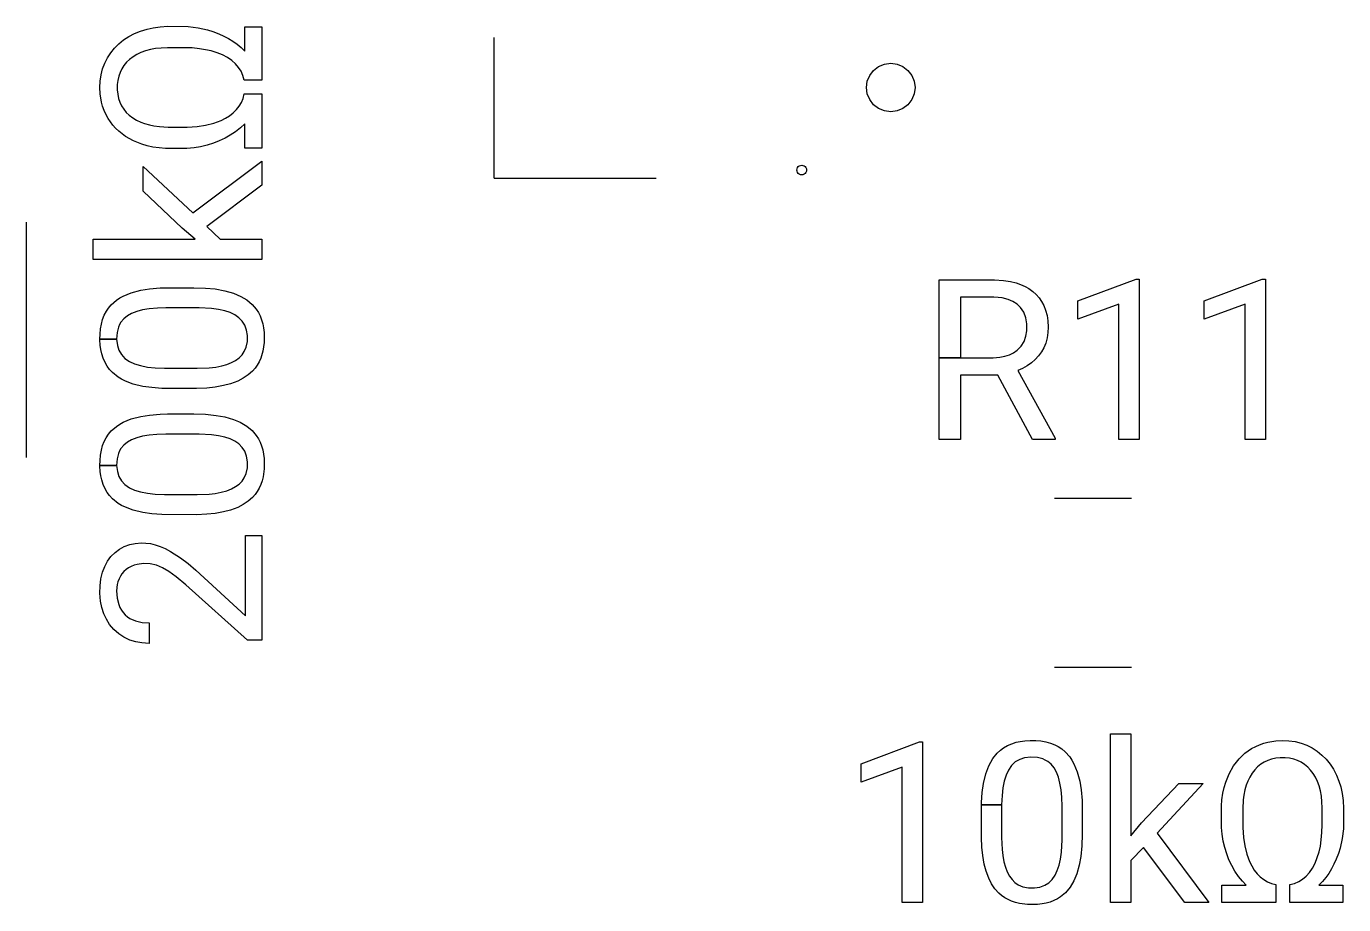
# Model space of a CAD drawing. Header units: inches. Extents: x 3.88 to 7.82, y -6.06 to -2.14.
# Drawn here: x 5.587 to 5.9074, y -3.8579 to -3.6442 of the extents above; entities that cross this region are included whole.
import ezdxf

# ---------------------------------------------------------------- set-up
doc = ezdxf.new("R2010")
doc.units = ezdxf.units.IN
doc.header["$MEASUREMENT"] = 0
doc.layers.add('F.Silkscreen', color=41, linetype='CONTINUOUS', true_color=0xf2eda1)

msp = doc.modelspace()

# ---------------------------------------------------------------- linework, layer by layer
at = {"layer": 'F.Silkscreen', "linetype": 'CONTINUOUS'}
for p, q in [((5.61194, -3.64664), (5.61333, -3.64591)), ((5.61333, -3.64591), (5.61481, -3.64531)), ((5.61481, -3.64531), (5.61636, -3.64483)), ((5.61636, -3.64483), (5.61784, -3.64451)), ((5.61784, -3.64451), (5.61953, -3.64428)), ((5.61953, -3.64428), (5.62144, -3.64417)), ((5.62144, -3.64417), (5.6264, -3.64422)), ((5.6264, -3.64422), (5.62876, -3.6445)), ((5.62876, -3.6445), (5.6311, -3.64504)), ((5.6311, -3.64504), (5.63239, -3.64545)), ((5.63239, -3.64545), (5.63379, -3.64599)), ((5.63379, -3.64599), (5.63501, -3.64654)), ((5.64014, -3.6502), (5.64014, -3.64433)), ((5.64014, -3.64433), (5.64431, -3.64433)), ((5.64431, -3.64433), (5.64431, -3.65724)), ((5.60846, -3.64945), (5.6095, -3.64841)), ((5.6095, -3.64841), (5.61066, -3.64747)), ((5.61066, -3.64747), (5.61194, -3.64664)), ((5.63501, -3.64654), (5.63617, -3.64715)), ((5.63617, -3.64715), (5.63726, -3.64782)), ((5.63726, -3.64782), (5.63828, -3.64855)), ((5.63828, -3.64855), (5.63924, -3.64934)), ((5.70079, -3.6811), (5.70079, -3.64685)), ((5.60607, -3.65316), (5.60673, -3.65184)), ((5.60673, -3.65184), (5.60754, -3.65059)), ((5.60754, -3.65059), (5.60846, -3.64945)), ((5.61212, -3.65222), (5.61138, -3.65292)), ((5.61295, -3.65158), (5.61212, -3.65222)), ((5.61387, -3.65102), (5.61295, -3.65158)), ((5.61488, -3.65054), (5.61387, -3.65102)), ((5.61598, -3.65015), (5.61488, -3.65054)), ((5.61717, -3.64983), (5.61598, -3.65015)), ((5.61846, -3.6496), (5.61717, -3.64983)), ((5.61983, -3.64945), (5.61846, -3.6496)), ((5.6213, -3.64938), (5.61983, -3.64945)), ((5.62545, -3.64937), (5.6213, -3.64938)), ((5.62734, -3.64944), (5.62545, -3.64937)), ((5.62911, -3.64961), (5.62734, -3.64944)), ((5.6306, -3.64985), (5.62911, -3.64961)), ((5.63199, -3.65016), (5.6306, -3.64985)), ((5.63343, -3.65059), (5.63199, -3.65016)), ((5.63475, -3.65113), (5.63343, -3.65059)), ((5.63595, -3.65176), (5.63475, -3.65113)), ((5.637, -3.65248), (5.63595, -3.65176)), ((5.63789, -3.65328), (5.637, -3.65248)), ((5.63924, -3.64934), (5.64014, -3.6502)), ((5.60519, -3.65599), (5.60556, -3.65455)), ((5.60556, -3.65455), (5.60607, -3.65316)), ((5.60979, -3.65538), (5.60947, -3.65631)), ((5.61022, -3.6545), (5.60979, -3.65538)), ((5.61075, -3.65368), (5.61022, -3.6545)), ((5.61138, -3.65292), (5.61075, -3.65368)), ((5.63864, -3.65416), (5.63789, -3.65328)), ((5.63924, -3.65511), (5.63864, -3.65416)), ((5.63968, -3.65614), (5.63924, -3.65511)), ((5.79213, -3.6561), (5.79307, -3.65488)), ((5.79307, -3.65488), (5.79429, -3.65394)), ((5.79429, -3.65394), (5.79572, -3.65335)), ((5.79572, -3.65335), (5.79724, -3.65315)), ((5.79724, -3.65315), (5.79877, -3.65335)), ((5.79877, -3.65335), (5.8002, -3.65394)), ((5.8002, -3.65394), (5.80142, -3.65488)), ((5.80142, -3.65488), (5.80236, -3.6561)), ((5.6049, -3.65905), (5.60497, -3.65749)), ((5.60497, -3.65749), (5.60519, -3.65599)), ((5.60925, -3.65731), (5.60913, -3.65836)), ((5.60913, -3.65836), (5.60913, -3.65961)), ((5.60947, -3.65631), (5.60925, -3.65731)), ((5.63998, -3.65724), (5.63968, -3.65614)), ((5.64431, -3.65724), (5.63998, -3.65724)), ((5.79134, -3.65906), (5.79154, -3.65753)), ((5.79154, -3.65753), (5.79213, -3.6561)), ((5.80236, -3.6561), (5.80295, -3.65753)), ((5.80295, -3.65753), (5.80315, -3.65906)), ((5.60498, -3.66063), (5.6049, -3.65905)), ((5.60531, -3.66264), (5.60498, -3.66063)), ((5.60913, -3.65961), (5.60923, -3.66068)), ((5.60923, -3.66068), (5.60944, -3.66169)), ((5.60944, -3.66169), (5.60975, -3.66264)), ((5.63931, -3.66268), (5.63971, -3.66169)), ((5.63971, -3.66169), (5.63998, -3.66063)), ((5.63998, -3.66063), (5.64431, -3.66063)), ((5.64431, -3.66063), (5.64431, -3.67378)), ((5.79154, -3.66058), (5.79134, -3.65906)), ((5.79213, -3.66201), (5.79154, -3.66058)), ((5.79307, -3.66323), (5.79213, -3.66201)), ((5.80236, -3.66201), (5.80142, -3.66323)), ((5.80295, -3.66058), (5.80236, -3.66201)), ((5.80315, -3.65906), (5.80295, -3.66058)), ((5.60557, -3.66361), (5.60531, -3.66264)), ((5.60595, -3.66466), (5.60557, -3.66361)), ((5.60636, -3.66557), (5.60595, -3.66466)), ((5.60975, -3.66264), (5.61017, -3.66353)), ((5.61017, -3.66353), (5.6107, -3.66435)), ((5.6107, -3.66435), (5.61132, -3.66511)), ((5.61132, -3.66511), (5.61205, -3.66581)), ((5.63645, -3.66592), (5.63735, -3.66521)), ((5.63735, -3.66521), (5.63813, -3.66444)), ((5.63813, -3.66444), (5.63878, -3.6636)), ((5.63878, -3.6636), (5.63931, -3.66268)), ((5.79429, -3.66417), (5.79307, -3.66323)), ((5.79572, -3.66476), (5.79429, -3.66417)), ((5.79724, -3.66496), (5.79572, -3.66476)), ((5.79877, -3.66476), (5.79724, -3.66496)), ((5.8002, -3.66417), (5.79877, -3.66476)), ((5.80142, -3.66323), (5.8002, -3.66417)), ((5.6069, -3.66656), (5.60636, -3.66557)), ((5.60804, -3.66818), (5.6069, -3.66656)), ((5.6087, -3.66892), (5.60804, -3.66818)), ((5.61205, -3.66581), (5.61289, -3.66645)), ((5.61289, -3.66645), (5.61381, -3.66701)), ((5.61381, -3.66701), (5.61482, -3.66749)), ((5.61482, -3.66749), (5.61577, -3.66784)), ((5.61577, -3.66784), (5.61694, -3.66817)), ((5.61694, -3.66817), (5.61804, -3.6684)), ((5.61804, -3.6684), (5.61937, -3.66858)), ((5.62852, -3.66852), (5.63056, -3.66821)), ((5.63056, -3.66821), (5.63258, -3.66771)), ((5.63258, -3.66771), (5.6344, -3.66705)), ((5.6344, -3.66705), (5.63542, -3.66655)), ((5.63542, -3.66655), (5.63645, -3.66592)), ((5.64014, -3.66787), (5.63906, -3.66889)), ((5.64014, -3.67378), (5.64014, -3.66787)), ((5.6095, -3.6697), (5.6087, -3.66892)), ((5.61111, -3.67094), (5.6095, -3.6697)), ((5.61305, -3.67205), (5.61111, -3.67094)), ((5.61937, -3.66858), (5.62153, -3.6687)), ((5.62153, -3.6687), (5.62612, -3.66868)), ((5.62612, -3.66868), (5.62852, -3.66852)), ((5.63537, -3.67138), (5.63392, -3.67206)), ((5.63661, -3.67068), (5.63537, -3.67138)), ((5.63788, -3.66983), (5.63661, -3.67068)), ((5.63906, -3.66889), (5.63788, -3.66983)), ((5.61507, -3.67286), (5.61305, -3.67205)), ((5.61639, -3.67324), (5.61507, -3.67286)), ((5.61777, -3.67354), (5.61639, -3.67324)), ((5.61935, -3.67377), (5.61777, -3.67354)), ((5.62084, -3.67387), (5.61935, -3.67377)), ((5.62608, -3.67387), (5.62084, -3.67387)), ((5.62781, -3.67371), (5.62608, -3.67387)), ((5.6294, -3.67345), (5.62781, -3.67371)), ((5.63097, -3.67308), (5.6294, -3.67345)), ((5.63252, -3.6726), (5.63097, -3.67308)), ((5.63392, -3.67206), (5.63252, -3.6726)), ((5.64431, -3.67378), (5.64014, -3.67378)), ((5.6275, -3.68953), (5.64431, -3.67697)), ((5.64431, -3.67697), (5.64431, -3.68279)), ((5.77476, -3.6783), (5.775, -3.67811)), ((5.775, -3.67811), (5.77528, -3.67799)), ((5.77528, -3.67799), (5.77559, -3.67795)), ((5.77559, -3.67795), (5.7759, -3.67799)), ((5.7759, -3.67799), (5.77618, -3.67811)), ((5.77618, -3.67811), (5.77643, -3.6783)), ((5.61541, -3.68429), (5.61541, -3.67831)), ((5.61541, -3.67831), (5.6275, -3.68953)), ((5.70079, -3.6811), (5.74016, -3.6811)), ((5.77441, -3.67913), (5.77445, -3.67883)), ((5.77445, -3.67944), (5.77441, -3.67913)), ((5.77445, -3.67883), (5.77457, -3.67854)), ((5.77457, -3.67972), (5.77445, -3.67944)), ((5.77457, -3.67854), (5.77476, -3.6783)), ((5.77476, -3.67997), (5.77457, -3.67972)), ((5.775, -3.68016), (5.77476, -3.67997)), ((5.77528, -3.68027), (5.775, -3.68016)), ((5.77559, -3.68031), (5.77528, -3.68027)), ((5.7759, -3.68027), (5.77559, -3.68031)), ((5.77618, -3.68016), (5.7759, -3.68027)), ((5.77643, -3.67997), (5.77618, -3.68016)), ((5.77643, -3.6783), (5.77661, -3.67854)), ((5.77661, -3.67972), (5.77643, -3.67997)), ((5.77661, -3.67854), (5.77673, -3.67883)), ((5.77673, -3.67944), (5.77661, -3.67972)), ((5.77673, -3.67883), (5.77677, -3.67913)), ((5.77677, -3.67913), (5.77673, -3.67944)), ((5.62494, -3.69331), (5.61541, -3.68429)), ((5.64431, -3.68279), (5.63092, -3.69283)), ((5.58701, -3.7491), (5.58701, -3.69185)), ((5.62809, -3.69594), (5.62494, -3.69331)), ((5.63092, -3.69283), (5.63415, -3.69594)), ((5.60329, -3.70087), (5.60329, -3.69594)), ((5.60329, -3.69594), (5.62809, -3.69594)), ((5.63415, -3.69594), (5.64431, -3.69594)), ((5.64431, -3.69594), (5.64431, -3.70087)), ((5.64431, -3.70087), (5.60329, -3.70087)), ((5.80904, -3.71006), (5.80904, -3.70585)), ((5.80904, -3.70585), (5.82252, -3.70585)), ((5.82252, -3.70585), (5.82464, -3.70599)), ((5.82464, -3.70599), (5.82641, -3.70627)), ((5.82641, -3.70627), (5.82772, -3.70659)), ((5.82772, -3.70659), (5.82878, -3.70696)), ((5.84274, -3.71096), (5.85691, -3.70565)), ((5.85691, -3.70565), (5.85766, -3.70565)), ((5.85766, -3.70565), (5.85766, -3.7447)), ((5.87344, -3.71096), (5.88762, -3.70565)), ((5.88762, -3.70565), (5.88837, -3.70565)), ((5.88837, -3.70565), (5.88837, -3.7447)), ((5.60971, -3.71026), (5.61058, -3.70978)), ((5.61058, -3.70978), (5.61254, -3.70898)), ((5.61254, -3.70898), (5.61482, -3.70837)), ((5.61482, -3.70837), (5.61695, -3.70803)), ((5.61695, -3.70803), (5.61954, -3.70781)), ((5.61954, -3.70781), (5.62132, -3.70776)), ((5.62132, -3.70776), (5.62774, -3.70776)), ((5.62774, -3.70776), (5.63058, -3.70784)), ((5.63058, -3.70784), (5.63294, -3.70807)), ((5.63294, -3.70807), (5.63529, -3.70849)), ((5.63529, -3.70849), (5.63737, -3.70909)), ((5.63737, -3.70909), (5.63919, -3.70986)), ((5.63919, -3.70986), (5.64061, -3.71071)), ((5.80904, -3.72478), (5.80904, -3.71006)), ((5.82228, -3.71006), (5.81419, -3.71006)), ((5.81419, -3.71006), (5.81419, -3.72478)), ((5.82337, -3.71012), (5.82228, -3.71006)), ((5.82438, -3.71025), (5.82337, -3.71012)), ((5.82878, -3.70696), (5.82991, -3.70746)), ((5.82991, -3.70746), (5.83082, -3.70798)), ((5.83082, -3.70798), (5.83177, -3.70865)), ((5.83177, -3.70865), (5.83262, -3.70942)), ((5.83262, -3.70942), (5.83337, -3.71026)), ((5.60647, -3.71347), (5.60698, -3.71271)), ((5.60698, -3.71271), (5.60766, -3.7119)), ((5.60766, -3.7119), (5.60892, -3.71079)), ((5.60892, -3.71079), (5.60971, -3.71026)), ((5.61527, -3.71318), (5.61384, -3.71355)), ((5.6169, -3.71291), (5.61527, -3.71318)), ((5.61891, -3.71273), (5.6169, -3.71291)), ((5.62096, -3.71268), (5.61891, -3.71273)), ((5.62907, -3.71268), (5.62096, -3.71268)), ((5.63207, -3.71284), (5.62907, -3.71268)), ((5.63376, -3.71307), (5.63207, -3.71284)), ((5.63527, -3.7134), (5.63376, -3.71307)), ((5.64061, -3.71071), (5.64195, -3.71182)), ((5.64195, -3.71182), (5.64294, -3.71301)), ((5.64294, -3.71301), (5.64344, -3.71379)), ((5.8258, -3.7106), (5.82438, -3.71025)), ((5.82696, -3.7111), (5.8258, -3.7106)), ((5.82797, -3.71175), (5.82696, -3.7111)), ((5.8288, -3.71256), (5.82797, -3.71175)), ((5.82923, -3.71313), (5.8288, -3.71256)), ((5.82958, -3.71375), (5.82923, -3.71313)), ((5.83337, -3.71026), (5.83393, -3.71108)), ((5.83393, -3.71108), (5.83447, -3.71209)), ((5.83447, -3.71209), (5.8349, -3.71319)), ((5.8349, -3.71319), (5.83525, -3.71453)), ((5.84274, -3.71545), (5.84274, -3.71096)), ((5.8527, -3.71179), (5.84274, -3.71545)), ((5.8527, -3.7447), (5.8527, -3.71179)), ((5.87344, -3.71545), (5.87344, -3.71096)), ((5.88341, -3.71179), (5.87344, -3.71545)), ((5.88341, -3.7447), (5.88341, -3.71179)), ((5.60526, -3.71659), (5.60556, -3.71547)), ((5.60556, -3.71547), (5.60597, -3.71443)), ((5.60597, -3.71443), (5.60647, -3.71347)), ((5.61002, -3.71614), (5.60968, -3.71673)), ((5.61071, -3.71532), (5.61002, -3.71614)), ((5.61157, -3.71462), (5.61071, -3.71532)), ((5.6126, -3.71403), (5.61157, -3.71462)), ((5.61384, -3.71355), (5.6126, -3.71403)), ((5.63658, -3.71383), (5.63527, -3.7134)), ((5.6377, -3.71436), (5.63658, -3.71383)), ((5.63871, -3.71506), (5.6377, -3.71436)), ((5.63953, -3.71589), (5.63871, -3.71506)), ((5.64014, -3.71686), (5.63953, -3.71589)), ((5.64344, -3.71379), (5.64386, -3.71464)), ((5.64386, -3.71464), (5.64421, -3.71555)), ((5.64421, -3.71555), (5.64449, -3.71651)), ((5.64449, -3.71651), (5.64469, -3.71754)), ((5.83008, -3.71506), (5.82958, -3.71375)), ((5.83033, -3.71655), (5.83008, -3.71506)), ((5.83035, -3.71825), (5.83033, -3.71655)), ((5.83525, -3.71453), (5.83544, -3.71581)), ((5.83544, -3.71581), (5.83553, -3.71736)), ((5.60491, -3.72027), (5.60493, -3.71908)), ((5.60493, -3.71908), (5.60504, -3.71779)), ((5.60504, -3.71779), (5.60526, -3.71659)), ((5.60906, -3.71868), (5.60896, -3.72027)), ((5.6094, -3.71737), (5.60906, -3.71868)), ((5.60968, -3.71673), (5.6094, -3.71737)), ((5.64058, -3.71805), (5.64014, -3.71686)), ((5.64079, -3.7194), (5.64058, -3.71805)), ((5.64076, -3.72086), (5.64079, -3.7194)), ((5.64469, -3.71754), (5.64481, -3.71862)), ((5.64481, -3.71862), (5.64486, -3.71976)), ((5.64486, -3.71976), (5.64483, -3.7211)), ((5.82966, -3.72084), (5.83013, -3.71957)), ((5.83013, -3.71957), (5.83035, -3.71825)), ((5.83548, -3.71865), (5.8353, -3.71992)), ((5.83553, -3.71736), (5.83548, -3.71865)), ((5.60491, -3.72043), (5.60491, -3.72027)), ((5.60491, -3.72027), (5.60491, -3.72027)), ((5.60491, -3.72027), (5.60896, -3.72027)), ((5.60896, -3.72027), (5.60491, -3.72027)), ((5.60498, -3.72175), (5.60491, -3.72043)), ((5.60513, -3.72281), (5.60498, -3.72175)), ((5.60535, -3.72382), (5.60513, -3.72281)), ((5.60896, -3.72027), (5.60914, -3.7218)), ((5.60914, -3.7218), (5.60951, -3.72295)), ((5.60951, -3.72295), (5.61014, -3.72404)), ((5.64001, -3.7233), (5.64048, -3.72221)), ((5.64048, -3.72221), (5.64076, -3.72086)), ((5.64472, -3.72218), (5.64454, -3.7232)), ((5.64483, -3.7211), (5.64472, -3.72218)), ((5.82707, -3.72358), (5.82799, -3.72294)), ((5.82799, -3.72294), (5.82895, -3.72196)), ((5.82895, -3.72196), (5.82966, -3.72084)), ((5.83449, -3.72235), (5.83395, -3.72333)), ((5.83495, -3.72122), (5.83449, -3.72235)), ((5.8353, -3.71992), (5.83495, -3.72122)), ((5.6057, -3.72492), (5.60535, -3.72382)), ((5.60615, -3.72594), (5.6057, -3.72492)), ((5.6067, -3.72688), (5.60615, -3.72594)), ((5.61014, -3.72404), (5.611, -3.72496)), ((5.611, -3.72496), (5.6121, -3.72571)), ((5.6121, -3.72571), (5.61333, -3.72627)), ((5.63575, -3.72645), (5.63691, -3.72599)), ((5.63691, -3.72599), (5.63791, -3.72545)), ((5.63791, -3.72545), (5.63876, -3.72483)), ((5.63876, -3.72483), (5.63946, -3.72411)), ((5.63946, -3.72411), (5.64001, -3.7233)), ((5.64363, -3.7258), (5.64317, -3.72661)), ((5.64401, -3.72493), (5.64363, -3.7258)), ((5.64454, -3.7232), (5.64401, -3.72493)), ((5.80904, -3.7447), (5.80904, -3.72478)), ((5.80904, -3.72478), (5.81419, -3.72478)), ((5.81419, -3.72478), (5.80904, -3.72478)), ((5.81419, -3.72478), (5.82219, -3.72478)), ((5.82219, -3.72478), (5.82377, -3.72468)), ((5.82377, -3.72468), (5.82501, -3.72443)), ((5.82501, -3.72443), (5.82614, -3.72405)), ((5.82614, -3.72405), (5.82707, -3.72358)), ((5.8315, -3.72602), (5.83045, -3.72675)), ((5.83237, -3.72526), (5.8315, -3.72602)), ((5.83322, -3.72434), (5.83237, -3.72526)), ((5.83395, -3.72333), (5.83322, -3.72434)), ((5.60725, -3.72763), (5.6067, -3.72688)), ((5.60798, -3.72842), (5.60725, -3.72763)), ((5.60934, -3.72951), (5.60798, -3.72842)), ((5.61333, -3.72627), (5.61478, -3.72672)), ((5.61478, -3.72672), (5.61644, -3.72705)), ((5.61644, -3.72705), (5.61832, -3.72726)), ((5.61832, -3.72726), (5.62061, -3.72736)), ((5.62061, -3.72736), (5.62852, -3.72736)), ((5.62852, -3.72736), (5.63147, -3.72725)), ((5.63147, -3.72725), (5.6331, -3.72706)), ((5.6331, -3.72706), (5.63456, -3.72678)), ((5.63456, -3.72678), (5.63575, -3.72645)), ((5.64098, -3.72898), (5.63978, -3.72979)), ((5.64203, -3.72805), (5.64098, -3.72898)), ((5.64263, -3.72736), (5.64203, -3.72805)), ((5.64317, -3.72661), (5.64263, -3.72736)), ((5.82333, -3.729), (5.81419, -3.729)), ((5.81419, -3.729), (5.81419, -3.7447)), ((5.83175, -3.7447), (5.82333, -3.729)), ((5.82929, -3.72739), (5.82813, -3.72789)), ((5.82813, -3.72789), (5.83726, -3.74439)), ((5.83045, -3.72675), (5.82929, -3.72739)), ((5.61019, -3.73002), (5.60934, -3.72951)), ((5.61111, -3.73048), (5.61019, -3.73002)), ((5.613, -3.73119), (5.61111, -3.73048)), ((5.61536, -3.73176), (5.613, -3.73119)), ((5.61756, -3.73207), (5.61536, -3.73176)), ((5.61997, -3.73225), (5.61756, -3.73207)), ((5.62841, -3.73228), (5.61997, -3.73225)), ((5.63087, -3.73218), (5.62841, -3.73228)), ((5.63291, -3.73196), (5.63087, -3.73218)), ((5.63499, -3.73159), (5.63291, -3.73196)), ((5.6367, -3.73113), (5.63499, -3.73159)), ((5.63841, -3.73049), (5.6367, -3.73113)), ((5.63978, -3.72979), (5.63841, -3.73049)), ((5.61482, -3.73908), (5.61695, -3.73874)), ((5.61695, -3.73874), (5.61954, -3.73852)), ((5.61954, -3.73852), (5.62132, -3.73846)), ((5.62132, -3.73846), (5.62774, -3.73846)), ((5.62774, -3.73846), (5.63058, -3.73855)), ((5.63058, -3.73855), (5.63317, -3.73881)), ((5.63317, -3.73881), (5.63529, -3.7392)), ((5.60766, -3.74261), (5.60892, -3.7415)), ((5.60892, -3.7415), (5.60971, -3.74097)), ((5.60971, -3.74097), (5.61058, -3.74049)), ((5.61058, -3.74049), (5.61254, -3.73969)), ((5.61254, -3.73969), (5.61482, -3.73908)), ((5.63529, -3.7392), (5.63737, -3.7398)), ((5.63737, -3.7398), (5.63903, -3.74049)), ((5.63903, -3.74049), (5.64061, -3.74142)), ((5.64061, -3.74142), (5.64195, -3.74253)), ((5.60556, -3.74618), (5.60597, -3.74514)), ((5.60597, -3.74514), (5.60639, -3.74431)), ((5.60639, -3.74431), (5.60698, -3.74342)), ((5.60698, -3.74342), (5.60766, -3.74261)), ((5.61157, -3.74533), (5.61071, -3.74603)), ((5.6126, -3.74474), (5.61157, -3.74533)), ((5.61384, -3.74426), (5.6126, -3.74474)), ((5.61527, -3.74389), (5.61384, -3.74426)), ((5.6169, -3.74361), (5.61527, -3.74389)), ((5.61874, -3.74345), (5.6169, -3.74361)), ((5.62096, -3.74339), (5.61874, -3.74345)), ((5.62907, -3.74339), (5.62096, -3.74339)), ((5.63207, -3.74355), (5.62907, -3.74339)), ((5.63376, -3.74378), (5.63207, -3.74355)), ((5.63527, -3.74411), (5.63376, -3.74378)), ((5.63658, -3.74454), (5.63527, -3.74411)), ((5.6377, -3.74507), (5.63658, -3.74454)), ((5.63871, -3.74577), (5.6377, -3.74507)), ((5.64195, -3.74253), (5.64294, -3.74371)), ((5.64294, -3.74371), (5.64344, -3.7445)), ((5.64344, -3.7445), (5.64386, -3.74535)), ((5.64386, -3.74535), (5.64421, -3.74626)), ((5.81419, -3.7447), (5.80904, -3.7447)), ((5.83726, -3.7447), (5.83175, -3.7447)), ((5.83726, -3.74439), (5.83726, -3.7447)), ((5.85766, -3.7447), (5.8527, -3.7447)), ((5.88837, -3.7447), (5.88341, -3.7447)), ((5.60493, -3.74978), (5.60504, -3.7485)), ((5.60504, -3.7485), (5.60526, -3.7473)), ((5.60526, -3.7473), (5.60556, -3.74618)), ((5.6094, -3.74808), (5.60906, -3.74939)), ((5.60968, -3.74744), (5.6094, -3.74808)), ((5.61002, -3.74685), (5.60968, -3.74744)), ((5.61071, -3.74603), (5.61002, -3.74685)), ((5.63953, -3.7466), (5.63871, -3.74577)), ((5.64014, -3.74756), (5.63953, -3.7466)), ((5.64058, -3.74876), (5.64014, -3.74756)), ((5.64421, -3.74626), (5.64449, -3.74722)), ((5.64449, -3.74722), (5.64469, -3.74825)), ((5.64469, -3.74825), (5.64481, -3.74933)), ((5.60491, -3.75098), (5.60493, -3.74978)), ((5.60491, -3.75114), (5.60491, -3.75098)), ((5.60491, -3.75098), (5.60491, -3.75098)), ((5.60491, -3.75098), (5.60896, -3.75098)), ((5.60896, -3.75098), (5.60491, -3.75098)), ((5.60498, -3.75245), (5.60491, -3.75114)), ((5.60906, -3.74939), (5.60896, -3.75098)), ((5.60896, -3.75098), (5.60914, -3.75251)), ((5.64049, -3.75292), (5.64076, -3.75157)), ((5.64079, -3.75011), (5.64058, -3.74876)), ((5.64076, -3.75157), (5.64079, -3.75011)), ((5.64483, -3.75181), (5.64457, -3.75375)), ((5.64481, -3.74933), (5.64486, -3.75047)), ((5.64486, -3.75047), (5.64483, -3.75181)), ((5.60513, -3.75352), (5.60498, -3.75245)), ((5.60535, -3.75453), (5.60513, -3.75352)), ((5.6057, -3.75563), (5.60535, -3.75453)), ((5.60914, -3.75251), (5.60951, -3.75366)), ((5.60951, -3.75366), (5.61014, -3.75475)), ((5.61014, -3.75475), (5.611, -3.75567)), ((5.63876, -3.75554), (5.63946, -3.75482)), ((5.63946, -3.75482), (5.64001, -3.75401)), ((5.64001, -3.75401), (5.64049, -3.75292)), ((5.64433, -3.75472), (5.64401, -3.75564)), ((5.64457, -3.75375), (5.64433, -3.75472)), ((5.60615, -3.75665), (5.6057, -3.75563)), ((5.6067, -3.75759), (5.60615, -3.75665)), ((5.60725, -3.75834), (5.6067, -3.75759)), ((5.611, -3.75567), (5.6121, -3.75642)), ((5.6121, -3.75642), (5.61333, -3.75698)), ((5.61333, -3.75698), (5.61478, -3.75743)), ((5.61478, -3.75743), (5.61644, -3.75776)), ((5.61644, -3.75776), (5.61832, -3.75797)), ((5.61832, -3.75797), (5.62061, -3.75807)), ((5.62061, -3.75807), (5.62852, -3.75807)), ((5.62852, -3.75807), (5.63147, -3.75795)), ((5.63147, -3.75795), (5.63294, -3.75779)), ((5.63294, -3.75779), (5.63442, -3.75752)), ((5.63442, -3.75752), (5.63575, -3.75716)), ((5.63575, -3.75716), (5.63691, -3.7567)), ((5.63691, -3.7567), (5.63791, -3.75616)), ((5.63791, -3.75616), (5.63876, -3.75554)), ((5.64263, -3.75806), (5.64203, -3.75876)), ((5.64317, -3.75731), (5.64263, -3.75806)), ((5.64363, -3.75651), (5.64317, -3.75731)), ((5.64401, -3.75564), (5.64363, -3.75651)), ((5.60798, -3.75913), (5.60725, -3.75834)), ((5.60934, -3.76022), (5.60798, -3.75913)), ((5.61019, -3.76073), (5.60934, -3.76022)), ((5.61111, -3.76119), (5.61019, -3.76073)), ((5.613, -3.7619), (5.61111, -3.76119)), ((5.63841, -3.7612), (5.6367, -3.76184)), ((5.63978, -3.7605), (5.63841, -3.7612)), ((5.64098, -3.75969), (5.63978, -3.7605)), ((5.64203, -3.75876), (5.64098, -3.75969)), ((5.83711, -3.75896), (5.8558, -3.75896)), ((5.61536, -3.76247), (5.613, -3.7619)), ((5.61756, -3.76278), (5.61536, -3.76247)), ((5.61998, -3.76296), (5.61756, -3.76278)), ((5.62841, -3.76299), (5.61998, -3.76296)), ((5.63087, -3.76288), (5.62841, -3.76299)), ((5.63291, -3.76267), (5.63087, -3.76288)), ((5.63499, -3.76229), (5.63291, -3.76267)), ((5.6367, -3.76184), (5.63499, -3.76229)), ((5.6097, -3.77133), (5.61082, -3.77073)), ((5.61082, -3.77073), (5.61216, -3.77025)), ((5.61216, -3.77025), (5.61348, -3.76997)), ((5.61348, -3.76997), (5.61504, -3.76985)), ((5.61504, -3.76985), (5.61606, -3.76987)), ((5.61606, -3.76987), (5.61717, -3.77002)), ((5.61717, -3.77002), (5.61833, -3.7703)), ((5.61833, -3.7703), (5.61952, -3.77071)), ((5.61952, -3.77071), (5.62076, -3.77124)), ((5.6403, -3.7876), (5.6403, -3.76807)), ((5.6403, -3.76807), (5.64431, -3.76807)), ((5.64431, -3.76807), (5.64431, -3.79354)), ((5.60677, -3.77425), (5.60756, -3.77319)), ((5.60756, -3.77319), (5.60857, -3.77217)), ((5.60857, -3.77217), (5.6097, -3.77133)), ((5.62076, -3.77124), (5.62203, -3.77191)), ((5.62203, -3.77191), (5.62447, -3.77346)), ((5.62447, -3.77346), (5.62633, -3.77486)), ((5.60515, -3.77855), (5.60552, -3.77698)), ((5.60552, -3.77698), (5.60607, -3.77555)), ((5.60607, -3.77555), (5.60677, -3.77425)), ((5.61026, -3.77739), (5.60989, -3.77793)), ((5.61075, -3.77683), (5.61026, -3.77739)), ((5.6113, -3.77633), (5.61075, -3.77683)), ((5.61189, -3.7759), (5.6113, -3.77633)), ((5.61253, -3.77555), (5.61189, -3.7759)), ((5.61321, -3.77527), (5.61253, -3.77555)), ((5.61393, -3.77506), (5.61321, -3.77527)), ((5.61551, -3.77485), (5.61393, -3.77506)), ((5.61716, -3.77493), (5.61551, -3.77485)), ((5.61868, -3.77527), (5.61716, -3.77493)), ((5.62016, -3.77588), (5.61868, -3.77527)), ((5.62167, -3.77679), (5.62016, -3.77588)), ((5.62345, -3.77809), (5.62167, -3.77679)), ((5.62633, -3.77486), (5.62826, -3.77649)), ((5.62826, -3.77649), (5.6403, -3.7876)), ((5.60491, -3.78211), (5.60495, -3.78025)), ((5.60495, -3.78025), (5.60515, -3.77855)), ((5.60911, -3.77994), (5.60896, -3.78148)), ((5.60928, -3.77928), (5.60911, -3.77994)), ((5.60955, -3.77858), (5.60928, -3.77928)), ((5.60989, -3.77793), (5.60955, -3.77858)), ((5.62581, -3.78008), (5.62345, -3.77809)), ((5.64077, -3.79354), (5.62581, -3.78008)), ((5.60506, -3.784), (5.60491, -3.78211)), ((5.60896, -3.78148), (5.60909, -3.78332)), ((5.60909, -3.78332), (5.60948, -3.78486)), ((5.60537, -3.78559), (5.60506, -3.784)), ((5.60584, -3.78707), (5.60537, -3.78559)), ((5.60948, -3.78486), (5.60977, -3.78555)), ((5.60977, -3.78555), (5.61013, -3.7862)), ((5.61013, -3.7862), (5.61055, -3.78678)), ((5.61055, -3.78678), (5.61104, -3.78732)), ((5.60647, -3.78843), (5.60584, -3.78707)), ((5.60726, -3.78969), (5.60647, -3.78843)), ((5.60831, -3.79093), (5.60726, -3.78969)), ((5.61104, -3.78732), (5.6116, -3.78779)), ((5.6116, -3.78779), (5.61221, -3.7882)), ((5.61221, -3.7882), (5.61357, -3.78883)), ((5.61357, -3.78883), (5.61514, -3.7892)), ((5.61514, -3.7892), (5.61691, -3.78933)), ((5.61691, -3.78933), (5.61691, -3.79429)), ((5.60952, -3.792), (5.60831, -3.79093)), ((5.61073, -3.7928), (5.60952, -3.792)), ((5.61217, -3.79348), (5.61073, -3.7928)), ((5.6136, -3.79392), (5.61217, -3.79348)), ((5.61512, -3.79419), (5.6136, -3.79392)), ((5.61691, -3.79429), (5.61512, -3.79419)), ((5.64431, -3.79354), (5.64077, -3.79354)), ((5.83711, -3.8001), (5.8558, -3.8001)), ((5.79004, -3.82356), (5.80421, -3.81825)), ((5.80421, -3.81825), (5.80496, -3.81825)), ((5.80496, -3.81825), (5.80496, -3.8573)), ((5.82563, -3.81914), (5.82666, -3.81869)), ((5.82666, -3.81869), (5.82776, -3.81834)), ((5.82776, -3.81834), (5.82876, -3.81812)), ((5.82876, -3.81812), (5.82983, -3.81798)), ((5.82983, -3.81798), (5.83114, -3.8179)), ((5.83114, -3.8179), (5.8325, -3.81792)), ((5.8325, -3.81792), (5.83378, -3.81803)), ((5.83378, -3.81803), (5.83498, -3.81825)), ((5.83498, -3.81825), (5.8361, -3.81856)), ((5.8361, -3.81856), (5.83714, -3.81896)), ((5.83714, -3.81896), (5.83797, -3.81938)), ((5.85071, -3.8573), (5.85071, -3.81628)), ((5.85071, -3.81628), (5.85563, -3.81628)), ((5.85563, -3.81628), (5.85563, -3.84108)), ((5.88601, -3.81935), (5.88691, -3.81894)), ((5.88691, -3.81894), (5.88797, -3.81857)), ((5.88797, -3.81857), (5.88893, -3.8183)), ((5.88893, -3.8183), (5.89094, -3.81797)), ((5.89094, -3.81797), (5.89252, -3.81789)), ((5.89252, -3.81789), (5.89408, -3.81797)), ((5.89408, -3.81797), (5.89559, -3.81819)), ((5.89559, -3.81819), (5.89703, -3.81855)), ((5.89703, -3.81855), (5.89841, -3.81907)), ((5.89841, -3.81907), (5.89973, -3.81973)), ((5.82206, -3.82233), (5.82315, -3.82098)), ((5.82315, -3.82098), (5.82395, -3.82024)), ((5.82395, -3.82024), (5.82469, -3.81969)), ((5.82469, -3.81969), (5.82563, -3.81914)), ((5.82977, -3.82213), (5.82862, -3.8225)), ((5.8313, -3.82195), (5.82977, -3.82213)), ((5.8329, -3.82205), (5.8313, -3.82195)), ((5.83421, -3.82239), (5.8329, -3.82205)), ((5.83797, -3.81938), (5.83886, -3.81997)), ((5.83886, -3.81997), (5.83967, -3.82065)), ((5.83967, -3.82065), (5.84079, -3.82191)), ((5.84079, -3.82191), (5.84132, -3.8227)), ((5.88196, -3.8224), (5.88339, -3.82103)), ((5.88339, -3.82103), (5.88502, -3.81989)), ((5.88502, -3.81989), (5.88601, -3.81935)), ((5.89089, -3.82222), (5.88988, -3.82243)), ((5.89196, -3.82212), (5.89089, -3.82222)), ((5.89321, -3.82213), (5.89196, -3.82212)), ((5.89427, -3.82224), (5.89321, -3.82213)), ((5.89526, -3.82246), (5.89427, -3.82224)), ((5.89973, -3.81973), (5.90098, -3.82053)), ((5.90098, -3.82053), (5.90213, -3.82145)), ((5.90213, -3.82145), (5.90317, -3.82249)), ((5.79004, -3.82805), (5.79004, -3.82356)), ((5.8, -3.82439), (5.79004, -3.82805)), ((5.8, -3.8573), (5.8, -3.82439)), ((5.82039, -3.82599), (5.82109, -3.8241)), ((5.82109, -3.8241), (5.82155, -3.82318)), ((5.82155, -3.82318), (5.82206, -3.82233)), ((5.82586, -3.8251), (5.8253, -3.82632)), ((5.82661, -3.82399), (5.82586, -3.8251)), ((5.82753, -3.82313), (5.82661, -3.82399)), ((5.82862, -3.8225), (5.82753, -3.82313)), ((5.83484, -3.82267), (5.83421, -3.82239)), ((5.83543, -3.82302), (5.83484, -3.82267)), ((5.83625, -3.8237), (5.83543, -3.82302)), ((5.83696, -3.82456), (5.83625, -3.8237)), ((5.83754, -3.82559), (5.83696, -3.82456)), ((5.84132, -3.8227), (5.84179, -3.82357)), ((5.84179, -3.82357), (5.8426, -3.82554)), ((5.87953, -3.82604), (5.88064, -3.8241)), ((5.88064, -3.8241), (5.88131, -3.82317)), ((5.88131, -3.82317), (5.88196, -3.8224)), ((5.88576, -3.82505), (5.88512, -3.82588)), ((5.88646, -3.82432), (5.88576, -3.82505)), ((5.88722, -3.82369), (5.88646, -3.82432)), ((5.88805, -3.82317), (5.88722, -3.82369)), ((5.88893, -3.82275), (5.88805, -3.82317)), ((5.88988, -3.82243), (5.88893, -3.82275)), ((5.8962, -3.82279), (5.89526, -3.82246)), ((5.89708, -3.82321), (5.8962, -3.82279)), ((5.8979, -3.82374), (5.89708, -3.82321)), ((5.89866, -3.82437), (5.8979, -3.82374)), ((5.89936, -3.82511), (5.89866, -3.82437)), ((5.9, -3.82594), (5.89936, -3.82511)), ((5.90317, -3.82249), (5.90411, -3.82365)), ((5.90411, -3.82365), (5.90494, -3.82493)), ((5.90494, -3.82493), (5.90566, -3.82632)), ((5.8195, -3.83055), (5.81982, -3.82835)), ((5.81982, -3.82835), (5.82039, -3.82599)), ((5.82486, -3.82777), (5.82453, -3.82943)), ((5.8253, -3.82632), (5.82486, -3.82777)), ((5.83802, -3.82683), (5.83754, -3.82559)), ((5.8384, -3.82826), (5.83802, -3.82683)), ((5.83867, -3.82989), (5.8384, -3.82826)), ((5.8426, -3.82554), (5.8432, -3.82781)), ((5.8432, -3.82781), (5.84355, -3.82994)), ((5.85827, -3.83793), (5.86728, -3.82841)), ((5.87327, -3.82841), (5.86205, -3.84049)), ((5.86728, -3.82841), (5.87327, -3.82841)), ((5.87833, -3.82939), (5.87872, -3.82806)), ((5.87872, -3.82806), (5.87953, -3.82604)), ((5.88408, -3.82781), (5.88373, -3.82877)), ((5.88456, -3.8268), (5.88408, -3.82781)), ((5.88512, -3.82588), (5.88456, -3.8268)), ((5.90055, -3.82686), (5.9, -3.82594)), ((5.90103, -3.82787), (5.90055, -3.82686)), ((5.90143, -3.82897), (5.90103, -3.82787)), ((5.90566, -3.82632), (5.90626, -3.8278)), ((5.90626, -3.8278), (5.90671, -3.82922)), ((5.81933, -3.83297), (5.8195, -3.83055)), ((5.82431, -3.83132), (5.82421, -3.8336)), ((5.82453, -3.82943), (5.82431, -3.83132)), ((5.83884, -3.83173), (5.83867, -3.82989)), ((5.8389, -3.83396), (5.83884, -3.83173)), ((5.84355, -3.82994), (5.84377, -3.83253)), ((5.87781, -3.83234), (5.87803, -3.83076)), ((5.87803, -3.83076), (5.87833, -3.82939)), ((5.88315, -3.83119), (5.883, -3.83236)), ((5.8834, -3.82994), (5.88315, -3.83119)), ((5.88373, -3.82877), (5.8834, -3.82994)), ((5.90174, -3.83017), (5.90143, -3.82897)), ((5.90198, -3.83145), (5.90174, -3.83017)), ((5.90213, -3.83282), (5.90198, -3.83145)), ((5.90671, -3.82922), (5.90706, -3.83083)), ((5.90706, -3.83083), (5.90729, -3.83252)), ((5.81929, -3.8414), (5.81932, -3.8336)), ((5.81932, -3.8336), (5.81933, -3.83297)), ((5.81932, -3.8336), (5.82421, -3.8336)), ((5.82421, -3.8336), (5.81932, -3.8336)), ((5.82421, -3.8336), (5.82421, -3.84152)), ((5.8389, -3.84207), (5.8389, -3.83396)), ((5.84377, -3.83253), (5.84382, -3.83431)), ((5.84382, -3.83431), (5.84382, -3.84073)), ((5.8777, -3.83383), (5.87781, -3.83234)), ((5.87771, -3.83907), (5.8777, -3.83383)), ((5.883, -3.83236), (5.88288, -3.83452)), ((5.88288, -3.83452), (5.88289, -3.83911)), ((5.9022, -3.83429), (5.90213, -3.83282)), ((5.9022, -3.83844), (5.9022, -3.83429)), ((5.90729, -3.83252), (5.9074, -3.83443)), ((5.9074, -3.83443), (5.90735, -3.83939)), ((5.85563, -3.84108), (5.85827, -3.83793)), ((5.8193, -3.84152), (5.81929, -3.8414)), ((5.8194, -3.84386), (5.8193, -3.84152)), ((5.82421, -3.84152), (5.82433, -3.84446)), ((5.84382, -3.84073), (5.84373, -3.84357)), ((5.86205, -3.84049), (5.87461, -3.8573)), ((5.87785, -3.84067), (5.87771, -3.83907)), ((5.87812, -3.84239), (5.87785, -3.84067)), ((5.88289, -3.83911), (5.88306, -3.84151)), ((5.88306, -3.84151), (5.88336, -3.84355)), ((5.90196, -3.8421), (5.90213, -3.84033)), ((5.90213, -3.84033), (5.9022, -3.83844)), ((5.90735, -3.83939), (5.90707, -3.84175)), ((5.81961, -3.8459), (5.8194, -3.84386)), ((5.82433, -3.84446), (5.82449, -3.84593)), ((5.83874, -3.84506), (5.8389, -3.84207)), ((5.84373, -3.84357), (5.84347, -3.84616)), ((5.85874, -3.84392), (5.85563, -3.84715)), ((5.86878, -3.8573), (5.85874, -3.84392)), ((5.87849, -3.84396), (5.87812, -3.84239)), ((5.87897, -3.84551), (5.87849, -3.84396)), ((5.88336, -3.84355), (5.88386, -3.84557)), ((5.90142, -3.84499), (5.90173, -3.84359)), ((5.90173, -3.84359), (5.90196, -3.8421)), ((5.90653, -3.84409), (5.90612, -3.84538)), ((5.90707, -3.84175), (5.90653, -3.84409)), ((5.81999, -3.84799), (5.81961, -3.8459)), ((5.82449, -3.84593), (5.82477, -3.84742)), ((5.82477, -3.84742), (5.82513, -3.84874)), ((5.83817, -3.84826), (5.8385, -3.84675)), ((5.8385, -3.84675), (5.83874, -3.84506)), ((5.84347, -3.84616), (5.84308, -3.84828)), ((5.85563, -3.84715), (5.85563, -3.8573)), ((5.87951, -3.84691), (5.87897, -3.84551)), ((5.8802, -3.84836), (5.87951, -3.84691)), ((5.88386, -3.84557), (5.88453, -3.84739)), ((5.88453, -3.84739), (5.88503, -3.84841)), ((5.89981, -3.84894), (5.90045, -3.84775)), ((5.90045, -3.84775), (5.90098, -3.84642)), ((5.90098, -3.84642), (5.90142, -3.84499)), ((5.90559, -3.84679), (5.90504, -3.84801)), ((5.90612, -3.84538), (5.90559, -3.84679)), ((5.82044, -3.84969), (5.81999, -3.84799)), ((5.82109, -3.8514), (5.82044, -3.84969)), ((5.82513, -3.84874), (5.82558, -3.8499)), ((5.82558, -3.8499), (5.82612, -3.8509)), ((5.82612, -3.8509), (5.82674, -3.85175)), ((5.83651, -3.85171), (5.83721, -3.85069)), ((5.83721, -3.85069), (5.83774, -3.84957)), ((5.83774, -3.84957), (5.83817, -3.84826)), ((5.84249, -3.85036), (5.84179, -3.85202)), ((5.84308, -3.84828), (5.84249, -3.85036)), ((5.88097, -3.84972), (5.8802, -3.84836)), ((5.88182, -3.85098), (5.88097, -3.84972)), ((5.88276, -3.85214), (5.88182, -3.85098)), ((5.88503, -3.84841), (5.88566, -3.84944)), ((5.88566, -3.84944), (5.88636, -3.85034)), ((5.88636, -3.85034), (5.88713, -3.85112)), ((5.88713, -3.85112), (5.88798, -3.85177)), ((5.89742, -3.85163), (5.89829, -3.85089)), ((5.89829, -3.85089), (5.89909, -3.84999)), ((5.89909, -3.84999), (5.89981, -3.84894)), ((5.90376, -3.85025), (5.90303, -3.85128)), ((5.90443, -3.84916), (5.90376, -3.85025)), ((5.90504, -3.84801), (5.90443, -3.84916)), ((5.82178, -3.85277), (5.82109, -3.8514)), ((5.82259, -3.85397), (5.82178, -3.85277)), ((5.82353, -3.85502), (5.82259, -3.85397)), ((5.82674, -3.85175), (5.82746, -3.85245)), ((5.82746, -3.85245), (5.82827, -3.853)), ((5.82827, -3.853), (5.82937, -3.85348)), ((5.82937, -3.85348), (5.83071, -3.85375)), ((5.83071, -3.85375), (5.83217, -3.85378)), ((5.83217, -3.85378), (5.83352, -3.85357)), ((5.83352, -3.85357), (5.83472, -3.85313)), ((5.83472, -3.85313), (5.83568, -3.85252)), ((5.83568, -3.85252), (5.83651, -3.85171)), ((5.84087, -3.8536), (5.83975, -3.85494)), ((5.84179, -3.85202), (5.84087, -3.8536)), ((5.8778, -3.8573), (5.8778, -3.85313)), ((5.8778, -3.85313), (5.8837, -3.85313)), ((5.8837, -3.85313), (5.88276, -3.85214)), ((5.88798, -3.85177), (5.8889, -3.8523)), ((5.8889, -3.8523), (5.88988, -3.8527)), ((5.88988, -3.8527), (5.89094, -3.85297)), ((5.89094, -3.85297), (5.89094, -3.8573)), ((5.89433, -3.85297), (5.89544, -3.85268)), ((5.89433, -3.8573), (5.89433, -3.85297)), ((5.89544, -3.85268), (5.89647, -3.85223)), ((5.89647, -3.85223), (5.89742, -3.85163)), ((5.90223, -3.85224), (5.90138, -3.85313)), ((5.90138, -3.85313), (5.90724, -3.85313)), ((5.90303, -3.85128), (5.90223, -3.85224)), ((5.90724, -3.85313), (5.90724, -3.8573)), ((5.80496, -3.8573), (5.8, -3.8573)), ((5.82422, -3.85562), (5.82353, -3.85502)), ((5.82497, -3.85616), (5.82422, -3.85562)), ((5.82578, -3.85662), (5.82497, -3.85616)), ((5.82664, -3.85701), (5.82578, -3.85662)), ((5.82756, -3.85732), (5.82664, -3.85701)), ((5.82854, -3.85756), (5.82756, -3.85732)), ((5.83506, -3.85748), (5.83404, -3.85768)), ((5.83602, -3.85721), (5.83506, -3.85748)), ((5.83693, -3.85686), (5.83602, -3.85721)), ((5.83778, -3.85643), (5.83693, -3.85686)), ((5.83857, -3.85593), (5.83778, -3.85643)), ((5.83975, -3.85494), (5.83857, -3.85593)), ((5.85563, -3.8573), (5.85071, -3.8573)), ((5.87461, -3.8573), (5.86878, -3.8573)), ((5.89094, -3.8573), (5.8778, -3.8573)), ((5.90724, -3.8573), (5.89433, -3.8573)), ((5.83048, -3.85782), (5.82854, -3.85756)), ((5.83181, -3.85785), (5.83048, -3.85782)), ((5.83295, -3.8578), (5.83181, -3.85785)), ((5.83404, -3.85768), (5.83295, -3.8578))]:
    msp.add_line(p, q, dxfattribs=at)

doc.saveas('drawing.dxf')
